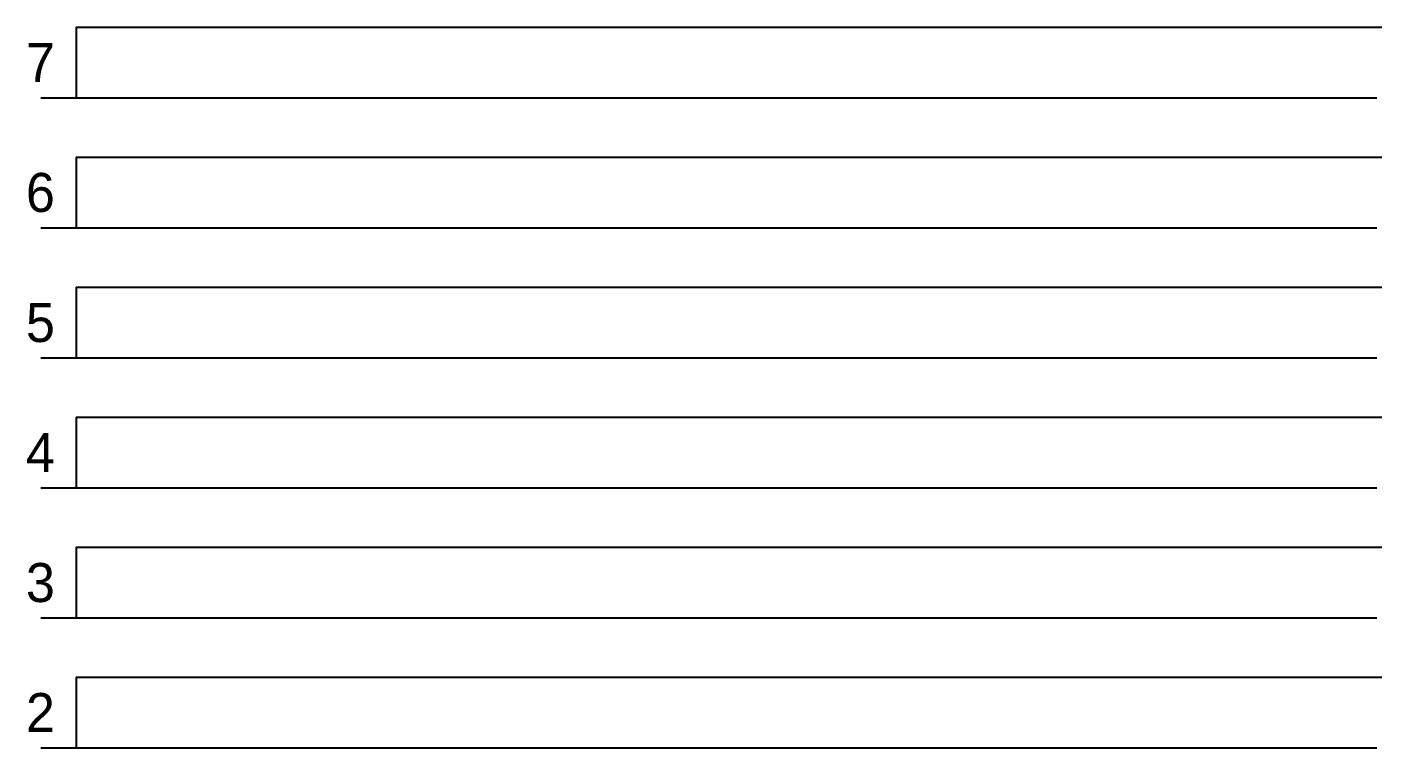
# Model space of a CAD drawing. Header units: millimetres. Extents: x -443 to 5136, y -2580 to 8636.
# Drawn here: x -189 to 5020, y 364 to 3136 of the extents above; entities that cross this region are included whole.
import ezdxf
from ezdxf.enums import TextEntityAlignment as Align

# ---------------------------------------------------------------- set-up
doc = ezdxf.new("R2010")
doc.units = ezdxf.units.MM
doc.layers.add('noprint', color=40, linetype='Continuous', plot=False)
doc.styles.get("Standard").update_dxf_attribs({"font": 'isoplus.shx'})

# ---------------------------------------------------------------- blocks, each defined once
blk = doc.blocks.new('paginalayout')
at = {"layer": 'noprint'}
for p, q in [((0, 3136), (0, 2864)), ((-136, 2864), (5000, 2864)), ((0, 2636), (0, 2364)), ((-136, 2364), (5000, 2364)), ((0, 2136), (0, 1864)), ((-136, 1864), (5000, 1864)), ((0, 1636), (0, 1364)), ((-136, 1364), (5000, 1364)), ((0, 1136), (0, 864)), ((-136, 864), (5000, 864)), ((0, 636), (0, 364)), ((-136, 364), (5000, 364))]:
    blk.add_line(p, q, dxfattribs=at)
at = {"layer": 'noprint', "linetype": 'Continuous'}
for p, q in [((0, 3136), (190, 3136)), ((190, 3136), (400, 3136)), ((400, 3136), (610, 3136)), ((610, 3136), (820, 3136)), ((820, 3136), (1030, 3136)), ((1030, 3136), (1240, 3136)), ((1240, 3136), (1450, 3136)), ((1450, 3136), (1660, 3136)), ((1660, 3136), (1870, 3136)), ((1870, 3136), (2080, 3136)), ((2080, 3136), (2290, 3136)), ((2290, 3136), (2500, 3136)), ((2500, 3136), (2710, 3136)), ((2710, 3136), (2920, 3136)), ((2920, 3136), (3130, 3136)), ((3130, 3136), (3340, 3136)), ((3340, 3136), (3550, 3136)), ((3550, 3136), (3760, 3136)), ((3760, 3136), (3970, 3136)), ((3970, 3136), (4180, 3136)), ((4180, 3136), (4390, 3136)), ((4390, 3136), (4600, 3136)), ((4600, 3136), (4810, 3136)), ((4810, 3136), (5020, 3136)), ((0, 2636), (190, 2636)), ((190, 2636), (400, 2636)), ((400, 2636), (610, 2636)), ((610, 2636), (820, 2636)), ((820, 2636), (1030, 2636)), ((1030, 2636), (1240, 2636)), ((1240, 2636), (1450, 2636)), ((1450, 2636), (1660, 2636)), ((1660, 2636), (1870, 2636)), ((1870, 2636), (2080, 2636)), ((2080, 2636), (2290, 2636)), ((2290, 2636), (2500, 2636)), ((2500, 2636), (2710, 2636)), ((2710, 2636), (2920, 2636)), ((2920, 2636), (3130, 2636)), ((3130, 2636), (3340, 2636)), ((3340, 2636), (3550, 2636)), ((3550, 2636), (3760, 2636)), ((3760, 2636), (3970, 2636)), ((3970, 2636), (4180, 2636)), ((4180, 2636), (4390, 2636)), ((4390, 2636), (4600, 2636)), ((4600, 2636), (4810, 2636)), ((4810, 2636), (5020, 2636)), ((0, 2136), (190, 2136)), ((190, 2136), (400, 2136)), ((400, 2136), (610, 2136)), ((610, 2136), (820, 2136)), ((820, 2136), (1030, 2136)), ((1030, 2136), (1240, 2136)), ((1240, 2136), (1450, 2136)), ((1450, 2136), (1660, 2136)), ((1660, 2136), (1870, 2136)), ((1870, 2136), (2080, 2136)), ((2080, 2136), (2290, 2136)), ((2290, 2136), (2500, 2136)), ((2500, 2136), (2710, 2136)), ((2710, 2136), (2920, 2136)), ((2920, 2136), (3130, 2136)), ((3130, 2136), (3340, 2136)), ((3340, 2136), (3550, 2136)), ((3550, 2136), (3760, 2136)), ((3760, 2136), (3970, 2136)), ((3970, 2136), (4180, 2136)), ((4180, 2136), (4390, 2136)), ((4390, 2136), (4600, 2136)), ((4600, 2136), (4810, 2136)), ((4810, 2136), (5020, 2136)), ((0, 1636), (190, 1636)), ((190, 1636), (400, 1636)), ((400, 1636), (610, 1636)), ((610, 1636), (820, 1636)), ((820, 1636), (1030, 1636)), ((1030, 1636), (1240, 1636)), ((1240, 1636), (1450, 1636)), ((1450, 1636), (1660, 1636)), ((1660, 1636), (1870, 1636)), ((1870, 1636), (2080, 1636)), ((2080, 1636), (2290, 1636)), ((2290, 1636), (2500, 1636)), ((2500, 1636), (2710, 1636)), ((2710, 1636), (2920, 1636)), ((2920, 1636), (3130, 1636)), ((3130, 1636), (3340, 1636)), ((3340, 1636), (3550, 1636)), ((3550, 1636), (3760, 1636)), ((3760, 1636), (3970, 1636)), ((3970, 1636), (4180, 1636)), ((4180, 1636), (4390, 1636)), ((4390, 1636), (4600, 1636)), ((4600, 1636), (4810, 1636)), ((4810, 1636), (5020, 1636)), ((0, 1136), (190, 1136)), ((190, 1136), (400, 1136)), ((400, 1136), (610, 1136)), ((610, 1136), (820, 1136)), ((820, 1136), (1030, 1136)), ((1030, 1136), (1240, 1136)), ((1240, 1136), (1450, 1136)), ((1450, 1136), (1660, 1136)), ((1660, 1136), (1870, 1136)), ((1870, 1136), (2080, 1136)), ((2080, 1136), (2290, 1136)), ((2290, 1136), (2500, 1136)), ((2500, 1136), (2710, 1136)), ((2710, 1136), (2920, 1136)), ((2920, 1136), (3130, 1136)), ((3130, 1136), (3340, 1136)), ((3340, 1136), (3550, 1136)), ((3550, 1136), (3760, 1136)), ((3760, 1136), (3970, 1136)), ((3970, 1136), (4180, 1136)), ((4180, 1136), (4390, 1136)), ((4390, 1136), (4600, 1136)), ((4600, 1136), (4810, 1136)), ((4810, 1136), (5020, 1136)), ((0, 636), (190, 636)), ((190, 636), (400, 636)), ((400, 636), (610, 636)), ((610, 636), (820, 636)), ((820, 636), (1030, 636)), ((1030, 636), (1240, 636)), ((1240, 636), (1450, 636)), ((1450, 636), (1660, 636)), ((1660, 636), (1870, 636)), ((1870, 636), (2080, 636)), ((2080, 636), (2290, 636)), ((2290, 636), (2500, 636)), ((2500, 636), (2710, 636)), ((2710, 636), (2920, 636)), ((2920, 636), (3130, 636)), ((3130, 636), (3340, 636)), ((3340, 636), (3550, 636)), ((3550, 636), (3760, 636)), ((3760, 636), (3970, 636)), ((3970, 636), (4180, 636)), ((4180, 636), (4390, 636)), ((4390, 636), (4600, 636)), ((4600, 636), (4810, 636)), ((4810, 636), (5020, 636))]:
    blk.add_line(p, q, dxfattribs=at)
at = {"layer": 'noprint'}
for s, p in [('7', (-137.5, 3000)), ('6', (-137.5, 2500)), ('5', (-137.5, 2000)), ('4', (-137.5, 1500)), ('3', (-137.5, 1000)), ('2', (-137.5, 500))]:
    blk.add_text(s, height=150, dxfattribs=at).set_placement(p, align=Align.MIDDLE_CENTER)

msp = doc.modelspace()

# ---------------------------------------------------------------- block references
at = {"layer": 'noprint', "linetype": 'Continuous'}
msp.add_blockref('paginalayout', (0, 0), dxfattribs=at)

doc.saveas('drawing.dxf')
